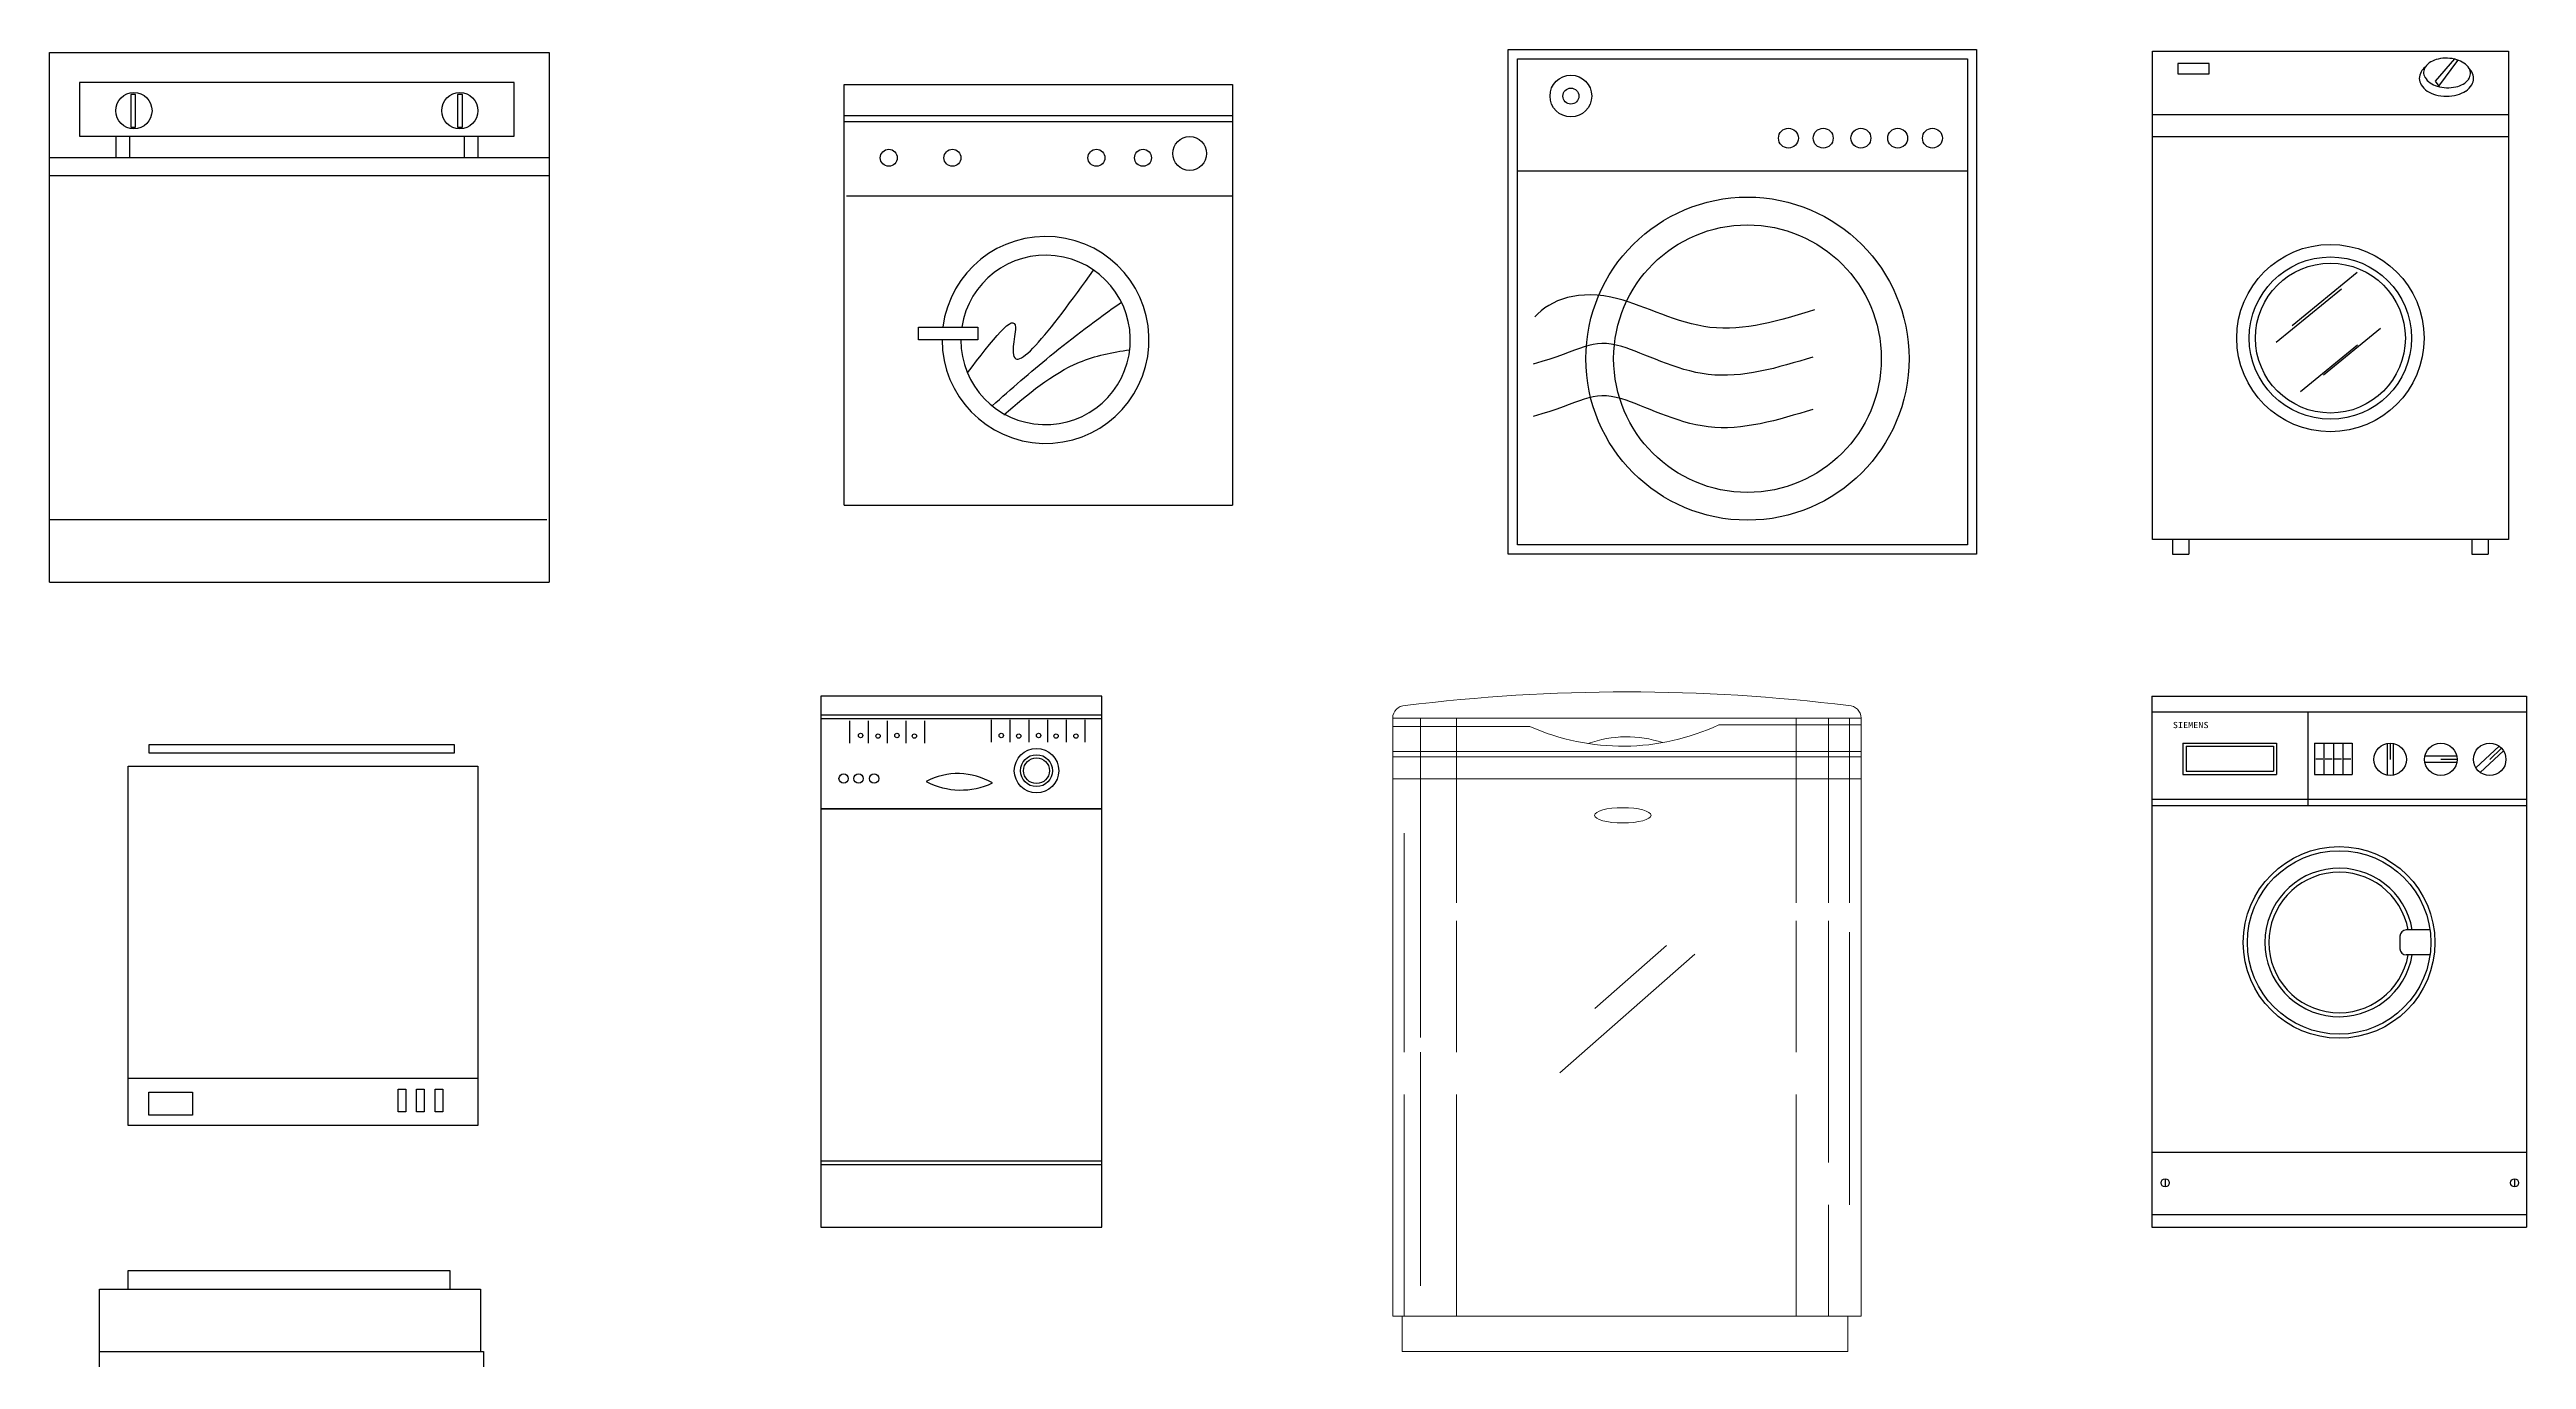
# Model space of a CAD drawing. Header units: millimetres. Extents: x 436 to 8707, y 4337 to 8587.
# Drawn here: x 4741 to 8707, y 6458 to 8555 of the extents above; entities that cross this region are included whole.
import ezdxf

# ---------------------------------------------------------------- set-up
doc = ezdxf.new("R2010")
doc.units = ezdxf.units.MM
doc.styles.add('黑体', font='')
doc.styles.get('黑体').set_extended_font_data('SimHei')

msp = doc.modelspace()

# ---------------------------------------------------------------- linework, layer by layer
at = {"linetype": 'Continuous'}
for p, q in [((4740.9, 7702.4), (4740.9, 8550.4)), ((4740.9, 8550.4), (5540.8, 8550.4)), ((4789, 8502.4), (4789, 8416.7)), ((5484.8, 8502.4), (4789, 8502.4)), ((5484.8, 8416.7), (5484.8, 8502.4)), ((4789, 8416.7), (5484.8, 8416.7)), ((4847, 8416.7), (4847, 8382.4)), ((4868.8, 8416.7), (4868.8, 8382.4)), ((5405, 8416.7), (5405, 8382.4)), ((5426.8, 8416.7), (5426.8, 8382.4)), ((4740.9, 8382.4), (5540.9, 8382.4)), ((4740.9, 8353.4), (5540.9, 8353.4)), ((4740.9, 7802.4), (5537, 7802.4)), ((4900.2, 7442.3), (5388.8, 7442.3)), ((4900.2, 7428.3), (4900.2, 7442.3)), ((5388.8, 7428.3), (4900.2, 7428.3)), ((5388.8, 7442.3), (5388.8, 7428.3)), ((4866.6, 7407.4), (5426.6, 7407.4)), ((4866.6, 6832.3), (4866.6, 7407.4)), ((5426.6, 7407.4), (5426.6, 6832.3)), ((5426.6, 6907.3), (4866.6, 6907.3)), ((4900, 6885.3), (4970, 6885.3)), ((4900, 6848.5), (4900, 6885.3)), ((4970, 6885.3), (4970, 6848.5)), ((5299, 6853.8), (5299, 6890.6)), ((5299, 6890.6), (5311.2, 6890.6)), ((5311.2, 6890.6), (5311.2, 6853.8)), ((5328.7, 6853.8), (5328.7, 6890.6)), ((5328.7, 6890.6), (5341, 6890.6)), ((5341, 6890.6), (5341, 6853.8)), ((5358.5, 6853.8), (5358.5, 6890.6)), ((5358.5, 6890.6), (5370.7, 6890.6)), ((5370.7, 6890.6), (5370.7, 6853.8)), ((5426.6, 6832.3), (4866.6, 6832.3)), ((4970, 6848.5), (4900, 6848.5)), ((5311.2, 6853.8), (5299, 6853.8)), ((5341, 6853.8), (5328.7, 6853.8)), ((5370.7, 6853.8), (5358.5, 6853.8)), ((4820.7, 5730), (4820.7, 6570))]:
    msp.add_line(p, q, dxfattribs=at)
for p, q in [((5540.8, 8550.4), (5540.8, 7702.4)), ((7076.3, 8555.2), (7826.4, 8555.2)), ((7076.3, 7747), (7076.3, 8555.2)), ((7091.1, 8540.4), (7811.6, 8540.4)), ((7091.1, 7761.9), (7091.1, 8540.4)), ((7811.6, 8540.4), (7811.6, 7761.9)), ((7826.4, 8555.2), (7826.4, 7747)), ((6013.4, 8499.3), (6635.1, 8499.3)), ((6013.4, 7825.8), (6013.4, 8499.3)), ((6635.1, 8499.3), (6635.1, 7825.8)), ((4878.6, 8483), (4871, 8483)), ((4871, 8483), (4871, 8430.7)), ((4878.6, 8430.7), (4878.6, 8483)), ((5401.9, 8483), (5394.2, 8483)), ((5394.2, 8483), (5394.2, 8430.7)), ((5401.9, 8430.7), (5401.9, 8483)), ((6013.4, 8449.7), (6635.1, 8449.7)), ((4871, 8430.7), (4878.6, 8430.7)), ((5394.2, 8430.7), (5401.9, 8430.7)), ((6013.4, 8439.7), (6635.1, 8439.7)), ((7091.1, 8360.7), (7811.6, 8360.7)), ((6016.9, 8320.8), (6634.2, 8320.8)), ((6132.2, 8090.2), (6132.2, 8110.5)), ((6132.2, 8110.5), (6227.2, 8110.5)), ((6227.2, 8110.5), (6227.2, 8090.2)), ((6227.2, 8090.2), (6132.2, 8090.2)), ((6013.4, 7825.8), (6635.1, 7825.8)), ((7826.4, 7747), (7076.3, 7747)), ((7811.6, 7761.9), (7091.1, 7761.9)), ((4740.9, 7702.4), (5540.8, 7702.4)), ((5976, 7519.5), (5976, 6669.5)), ((6426, 7519.5), (5976, 7519.5)), ((6426, 6669.5), (6426, 7519.5)), ((8106.8, 7519.5), (8706.8, 7519.5)), ((8106.8, 7519.5), (8106.8, 6669.5)), ((8706.8, 7519.5), (8706.8, 6669.5)), ((6426, 7489.5), (5976, 7489.5)), ((6426, 7483.5), (5976, 7483.5)), ((6021.9, 7480.2), (6021.9, 7444.5)), ((6051.9, 7480.2), (6051.9, 7444.5)), ((6081.9, 7480.2), (6081.9, 7444.5)), ((6111.9, 7480.2), (6111.9, 7444.5)), ((6141.9, 7480.2), (6141.9, 7444.5)), ((6248.7, 7482), (6248.7, 7446.2)), ((6278.7, 7482), (6278.7, 7446.2)), ((6308.7, 7482), (6308.7, 7446.2)), ((6338.7, 7482), (6338.7, 7446.2)), ((6368.7, 7482), (6368.7, 7446.2)), ((6398.7, 7482), (6398.7, 7446.2)), ((8106.8, 7494.5), (8706.8, 7494.5)), ((8356.8, 7494.5), (8356.8, 7344.5)), ((8156.8, 7444.5), (8156.8, 7394.5)), ((8156.8, 7444.5), (8306.8, 7444.5)), ((8161.8, 7439.5), (8161.8, 7399.5)), ((8161.8, 7439.5), (8301.8, 7439.5)), ((8301.8, 7439.5), (8301.8, 7399.5)), ((8306.8, 7444.5), (8306.8, 7394.5)), ((8367.6, 7444.5), (8427.6, 7444.5)), ((8367.6, 7444.5), (8367.6, 7394.5)), ((8382.6, 7444.5), (8382.6, 7394.5)), ((8384.6, 7419.5), (8395.6, 7419.5)), ((8397.6, 7444.5), (8397.6, 7394.5)), ((8399.6, 7419.5), (8410.6, 7419.5)), ((8412.6, 7444.5), (8412.6, 7394.5)), ((8414.6, 7419.5), (8425.6, 7419.5)), ((8427.6, 7444.5), (8427.6, 7394.5)), ((8483.6, 7444.1), (8483.6, 7393)), ((8488.6, 7444.5), (8488.6, 7418.5)), ((8493.6, 7444.1), (8493.6, 7393)), ((8595.3, 7423.5), (8544.2, 7423.5)), ((8595.8, 7418.5), (8569.7, 7418.5)), ((8663.3, 7439.6), (8625.9, 7404.7)), ((8670.1, 7432.3), (8632.7, 7397.4)), ((8667, 7436.3), (8648, 7418.5)), ((8156.8, 7394.5), (8306.8, 7394.5)), ((8161.8, 7399.5), (8301.8, 7399.5)), ((8367.6, 7394.5), (8427.6, 7394.5)), ((8595.3, 7413.5), (8544.2, 7413.5)), ((6426, 7339.5), (5976, 7339.5)), ((6426, 7338.5), (5976, 7338.5)), ((8106.8, 7354.5), (8706.8, 7354.5)), ((8106.8, 7344.5), (8706.8, 7344.5)), ((8552.4, 7145.3), (8514.1, 7145.3)), ((8504.1, 7135.3), (8504.1, 7115.3)), ((8552.4, 7105.3), (8514.1, 7105.3)), ((8106.8, 6789.5), (8706.8, 6789.5)), ((5976, 6775.5), (6426, 6775.5)), ((5976, 6769.5), (6426, 6769.5)), ((8128.3, 6746.9), (8128.3, 6734)), ((8687.8, 6746.9), (8687.8, 6734)), ((5976, 6669.5), (6426, 6669.5)), ((8106.8, 6689.5), (8706.8, 6689.5)), ((8106.8, 6669.5), (8706.8, 6669.5))]:
    msp.add_line(p, q)
at = {"lineweight": -2}
for p, q in [((8107.9, 8552.4), (8677.9, 8552.4)), ((8107.9, 7770.4), (8107.9, 8552.4)), ((8198.6, 8532.8), (8148.6, 8532.8)), ((8148.6, 8532.8), (8148.6, 8516.3)), ((8198.6, 8516.3), (8198.6, 8532.8)), ((8591.4, 8540.3), (8560.8, 8504.6)), ((8566.4, 8496.4), (8596.9, 8537.5)), ((8596.9, 8537.5), (8591.4, 8540.3)), ((8677.9, 8552.4), (8677.9, 7770.4)), ((8148.6, 8516.3), (8198.6, 8516.3)), ((8560.8, 8504.6), (8566.4, 8496.4)), ((8107.9, 8451.4), (8677.9, 8451.4)), ((8107.9, 8415.8), (8677.9, 8415.8)), ((8306.3, 8086.7), (8410.5, 8172.2)), ((8331.8, 8113.4), (8436, 8198.9)), ((8382.1, 8034.2), (8473.3, 8109)), ((8344.9, 8007.6), (8436.1, 8082.4)), ((8677.9, 7770.4), (8107.9, 7770.4)), ((8140.1, 7770.4), (8140.1, 7747)), ((8140.1, 7747), (8166.3, 7747)), ((8166.3, 7770.4), (8166.3, 7747)), ((8619.4, 7770.4), (8619.4, 7747)), ((8619.4, 7747), (8645.6, 7747)), ((8645.6, 7770.4), (8645.6, 7747))]:
    msp.add_line(p, q, dxfattribs=at)
at = {"lineweight": 0}
for p, q in [((7641.5, 7484.7), (6891.5, 7484.7)), ((6891.5, 7484.7), (6891.5, 6526.7)), ((7111.3, 7471), (6891.5, 7471)), ((6935.9, 7484.7), (6935.9, 6972.9)), ((6993.7, 7484.7), (6993.7, 7188.6)), ((7413.9, 7473.8), (7641.5, 7473.8)), ((7537.3, 7484.7), (7537.3, 7188.6)), ((7589.3, 7484.7), (7589.3, 7188.6)), ((7623.1, 7484.7), (7623.1, 7188.6)), ((7641.5, 6526.7), (7641.5, 7484.7)), ((7641.5, 7431.1), (6891.5, 7431.1)), ((7641.5, 7422.5), (6891.5, 7422.5)), ((7641.5, 7387.5), (6891.5, 7387.5)), ((6909.9, 7300.3), (6909.9, 6949.5)), ((6993.7, 7160), (6993.7, 6949.5)), ((7537.3, 7160), (7537.3, 6949.5)), ((7589.3, 7160), (7589.3, 6772.8)), ((7623.1, 7141.8), (7623.1, 6705.2)), ((7159, 6916.5), (7375.4, 7106.5)), ((7215.1, 7019.4), (7330.1, 7120.4)), ((6935.9, 6949.5), (6935.9, 6575.3)), ((6909.9, 6881.9), (6909.9, 6526.7)), ((6993.7, 6881.9), (6993.7, 6526.7)), ((7537.3, 6881.9), (7537.3, 6526.7)), ((7589.3, 6705.2), (7589.3, 6526.7)), ((6891.5, 6526.7), (7641.5, 6526.7))]:
    msp.add_line(p, q, dxfattribs=at)
msp.add_lwpolyline([(8369.6, 7419.5), (8380.6, 7419.5)])
at = {"linetype": 'Continuous'}
for points in [[(4866.6, 6570), (4866.6, 6600), (5381.6, 6600), (5381.6, 6570)], [(4820.7, 6570), (5430.7, 6570), (5430.7, 6470)], [(4820.7, 6470), (5435.7, 6470), (5435.7, 5730), (4820.7, 5730)]]:
    msp.add_lwpolyline(points, dxfattribs=at)
at = {"lineweight": 0}
msp.add_lwpolyline([(7620.1, 6526.7), (7620.1, 6470), (6906.7, 6470), (6906.7, 6526.7)], dxfattribs=at)
for centre, radius in [((7176.8, 8480.7), 33.4), ((7176.8, 8480.7), 12.8), ((6566.4, 8388.7), 27.1), ((7525.1, 8413.3), 15.9), ((7580.8, 8413.3), 15.9), ((7641.2, 8413.3), 15.9), ((7700.1, 8413.3), 15.9), ((7755.7, 8413.3), 15.9), ((6084.7, 8381.9), 13.6), ((6186.5, 8381.9), 13.6), ((6417.1, 8381.9), 13.6), ((6491.7, 8381.9), 13.6), ((7459.5, 8060.2), 258.7), ((7459.5, 8060.2), 214.2), ((6039.6, 7456.7), 3.49), ((6067.5, 7455.8), 3.49), ((6097.8, 7456.7), 3.49), ((6125.6, 7455.8), 3.49), ((6264.8, 7456.7), 3.49), ((6292.7, 7455.8), 3.49), ((6324.6, 7456.7), 3.49), ((6352.5, 7455.8), 3.49), ((6384.4, 7455.8), 3.49), ((6321.2, 7400.4), 35.6), ((6321.2, 7400.4), 25.6), ((6321.2, 7400.4), 20.6), ((8488.6, 7418.5), 26), ((8569.7, 7418.5), 26), ((8648, 7418.5), 26), ((6012.4, 7387.7), 7.49), ((6036.4, 7387.7), 7.49), ((6061.2, 7387.7), 7.49), ((8406.8, 7125.3), 153.4), ((8406.8, 7125.3), 146.9), ((8128.3, 6740.4), 6.48), ((8687.8, 6740.4), 6.48)]:
    msp.add_circle(centre, radius)
at = {"linetype": 'Continuous'}
for centre in [(4876, 8457.3), (5397.8, 8457.3)]:
    msp.add_circle(centre, 29, dxfattribs=at)
at = {"lineweight": -2}
for radius in [150, 130, 120]:
    msp.add_circle((8392.9, 8093.1), radius, dxfattribs=at)
for centre, radius, start, end in [((6335.7, 8090.2), 165.7, 180, 172.9441), ((6335.7, 8090.2), 135.7, 180, 171.3731), ((6195.6, 7287.7), 108, 59.3959, 118.1918), ((6199.9, 7488.7), 119.3, 242.4265, 295.1613), ((8406.8, 7125.3), 118.9, 9.6809, 350.3191), ((8406.8, 7125.3), 112.5, 10.243, 349.757), ((8514.1, 7135.3), 10, 90, 180), ((8514.1, 7115.3), 10, 180, 270)]:
    msp.add_arc(centre, radius, start, end)
at = {"lineweight": 0}
for centre, radius, start, end in [((6911.5, 7484.7), 20, 90, 180), ((7266.5, 4649.4), 2877.2, 82.9126, 97.0874), ((7621.5, 7484.7), 20, 0, 90), ((7259.6, 7804.4), 364.8, 246.0144, 295.0171), ((7266.2, 7271.5), 183.1, 71.615, 109.8088)]:
    msp.add_arc(centre, radius, start, end, dxfattribs=at)
at = {"lineweight": -2}
for centre, major_axis, start_param, end_param in [((8566.3, 8502.1), (-33.2, 0), -0.856017, -0.555715), ((8557.8, 8518.5), (15.7, 0), 2.529403, 3.104591), ((8568, 8511.4), (28.1, 0), 2.102334, 2.529403), ((8574.5, 8500.5), (40.9, 0), 1.792509, 2.102334), ((8578.4, 8483.6), (58.5, 0), 1.533795, 1.792509), ((8578.4, 8483.6), (-58.5, 0), 4.416673, 4.675388), ((8583.5, 8500.2), (-40.9, 0), 4.106848, 4.416673), ((8590.8, 8510.6), (-28.1, 0), 3.67978, 4.106848), ((8555, 8509), (-19.8, 0), -0.555715, 0), ((8555, 8509), (19.8, 0), 3.141593, 3.697308), ((8566.3, 8516), (33.2, 0), 3.697308, 4.124146), ((8557.8, 8518.5), (-15.7, 0), -0.037001, 0.538187), ((8568.5, 8524.8), (-28.1, 0), 0.538187, 0.965256), ((8573.8, 8527.1), (-46.6, 0), 0.982553, 1.301235), ((8575.8, 8535.1), (40.9, 0), 4.106848, 4.416673), ((8580.9, 8551.8), (-58.5, 0), 1.275081, 1.533795), ((8580.9, 8551.8), (58.5, 0), 4.675388, 4.934102), ((8584.8, 8534.8), (-40.9, 0), 1.792509, 2.102334), ((8583.6, 8527.1), (-46.6, 0), 1.840358, 2.159039), ((8591.3, 8523.9), (-28.1, 0), 2.102334, 2.529403), ((8591.1, 8516), (-33.2, 0), 2.159039, 2.585877), ((8601.4, 8516.9), (15.7, 0), -0.61219, -0.037001), ((8601.4, 8516.9), (-15.7, 0), 3.104591, 3.67978), ((8591.1, 8502.1), (-33.2, 0), 3.697308, 3.907934), ((8602.4, 8509), (-19.8, 0), 3.141593, 3.697308), ((8602.4, 8509), (19.8, 0), -0.555715, 0), ((8578.7, 8544.6), (-65, 0), 1.301235, 1.570796), ((8578.7, 8544.6), (-65, 0), 1.570796, 1.840358)]:
    msp.add_ellipse(centre, major_axis=major_axis, ratio=0.987763, start_param=start_param, end_param=end_param, dxfattribs=at)
at = {"lineweight": 0}
msp.add_ellipse((7259.9, 7328.9), major_axis=(-45.3, 0), ratio=0.270271, dxfattribs=at)
for points, knots in [([(6210.8, 8037.3), (6249.9, 8089.5), (6297.1, 8150.3), (6268.3, 8005.7), (6342.6, 8104.5), (6412.5, 8202)], [6.932558, 6.932558, 6.932558, 6.932558, 117.607549, 148.032518, 340.616909, 340.616909, 340.616909, 340.616909]), ([(7567.1, 8138.3), (7510.7, 8121), (7400.5, 8087.2), (7223, 8184.6), (7143.5, 8154.7), (7119.3, 8127.1)], [0, 0, 0, 0, 114.501127, 224.137247, 379.634876, 379.634876, 379.634876, 379.634876]), ([(6250.3, 7984.8), (6280.8, 8011.8), (6347.1, 8070.4), (6418.3, 8122.9), (6457.1, 8150.8)], [6.521024, 6.521024, 6.521024, 6.521024, 128.644072, 271.897185, 271.897185, 271.897185, 271.897185]), ([(7564.3, 8062.8), (7507.9, 8045.6), (7397.7, 8011.8), (7220.3, 8109.2), (7193.8, 8072.9), (7116.6, 8051.6)], [0, 0, 0, 0, 114.501127, 224.137247, 379.634876, 379.634876, 379.634876, 379.634876]), ([(6268.9, 7970.4), (6307.3, 8003.2), (6367.8, 8054.8), (6442.3, 8070.8), (6470.5, 8074.2)], [0, 0, 0, 0, 147.260542, 231.708717, 231.708717, 231.708717, 231.708717]), ([(7564.3, 7979), (7507.9, 7961.7), (7397.7, 7927.9), (7220.3, 8025.3), (7193.8, 7989.1), (7116.6, 7967.8)], [0, 0, 0, 0, 114.501127, 224.137247, 379.634876, 379.634876, 379.634876, 379.634876])]:
    msp.add_open_spline(points, degree=3, knots=knots)

# ---------------------------------------------------------------- texts
at = {"style": '黑体', "width": 1.2}
msp.add_text('SIEMENS', height=10, dxfattribs=at).set_placement((8140.6, 7468.5))

doc.saveas('drawing.dxf')
